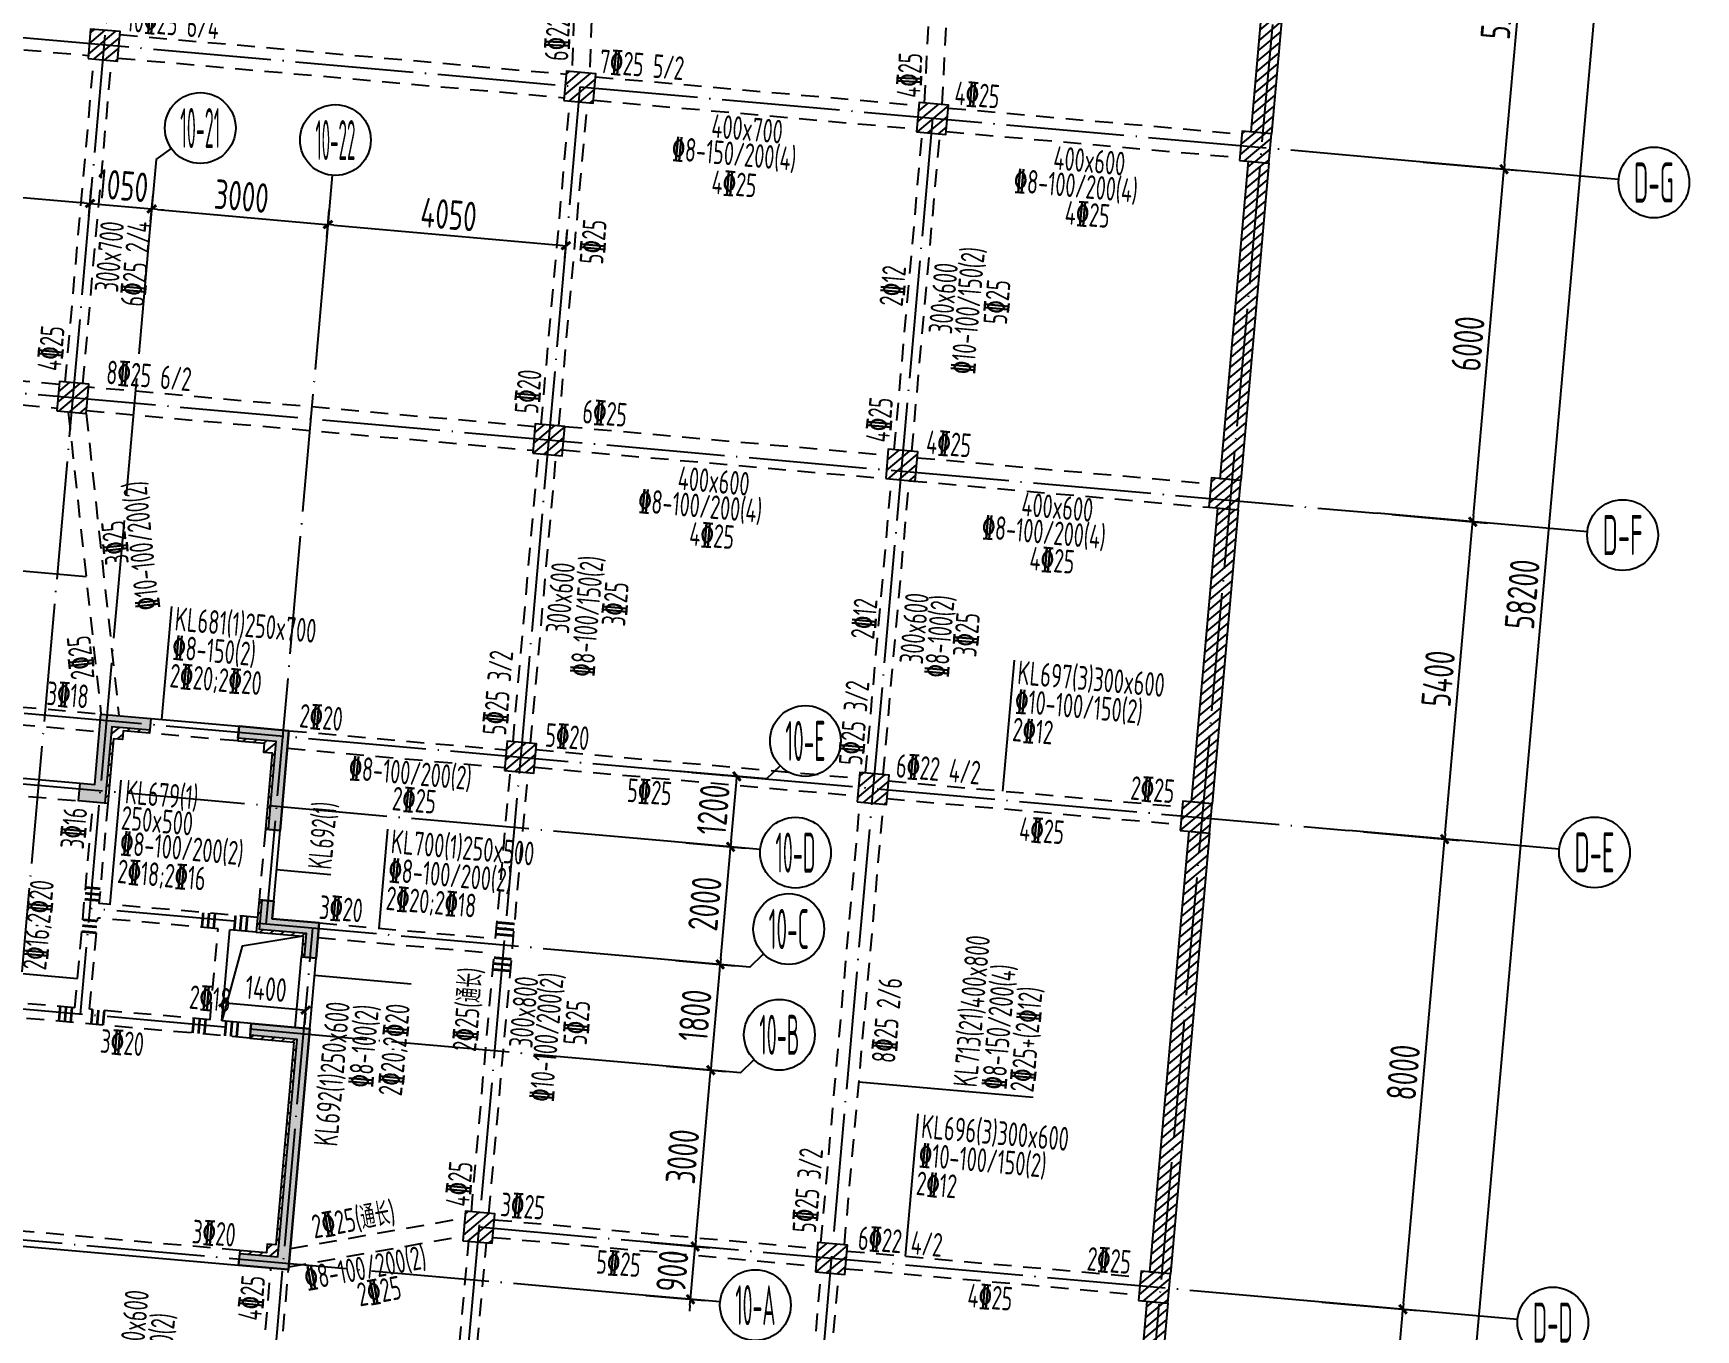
# Model space of a CAD drawing. Header units: millimetres. Extents: x 64473 to 386235, y 427387 to 703525.
# Drawn here: x 343792 to 371978, y 497451 to 519427 of the extents above; entities that cross this region are included whole.
import ezdxf
from ezdxf.enums import TextEntityAlignment as Align

# ---------------------------------------------------------------- set-up
doc = ezdxf.new("R2010")
doc.units = ezdxf.units.MM
doc.header["$LTSCALE"] = 100
doc.header["$PDMODE"] = 35
doc.header["$PDSIZE"] = 200
doc.linetypes.add('3', pattern=[5, 3, -2])
doc.linetypes.add('DOTE', pattern=[2.42, 2, -0.2, 0.02, -0.2])
for name, color, linetype in [('B-DIM', 1, 'Continuous'), ('B-TEXT', 7, 'Continuous'), ('B-开洞', 7, 'Continuous'), ('COLU', 7, 'Continuous'), ('colu-1层', 6, 'Continuous'), ('h填实-1层', 254, 'Continuous'), ('h斜线-1层', 7, 'Continuous'), ('h斜线-墙', 7, 'Continuous'), ('h斜线-柱', 7, 'Continuous'), ('L-AXIS', 3, 'Continuous'), ('L-dote', 253, 'DOTE'), ('L-箍筋', 1, 'Continuous'), ('WALL', 3, 'Continuous'), ('wall-主楼', 2, 'Continuous'), ('垂直标注', 31, 'Continuous'), ('垂直钢筋', 27, 'Continuous'), ('梁', 4, 'Continuous'), ('梁虚线', 4, '3'), ('水平标注', 2, 'Continuous'), ('水平钢筋', 30, 'Continuous')]:
    doc.layers.add(name, color=color, linetype=linetype)
doc.styles.add('_TCH_AXIS', font='tssdeng.shx', dxfattribs={"width": 0.7, "bigfont": 'tssdchn.shx'})
doc.styles.add('COMPLEX', font='tssdeng.shx', dxfattribs={"width": 0.7, "bigfont": 'tssdchn.shx'})
doc.styles.get("Standard").update_dxf_attribs({"font": 'tssdeng.shx', "width": 0.7, "bigfont": 'tssdchn.shx'})
doc.styles.add('TSSD_Dimension', font='Tssdeng.shx', dxfattribs={"width": 0.7, "bigfont": 'tssdchn.shx'})
doc.dimstyles.new('TSSD_100_100$0', dxfattribs={"dimtxt": 300, "dimasz": 100, "dimexe": 250, "dimexo": 250, "dimgap": 100, "dimtad": 1, "dimdec": 0, "dimzin": 0, "dimdsep": 46, "dimtxsty": 'TSSD_Dimension', "dimblk": '_tsdbk', "dimblk1": '_tsdbk', "dimblk2": '_tsdbk', "dimsah": 1, "dimcen": 0, "dimclrt": 7, "dimadec": 0, "dimazin": 0, "dimtfac": 1, "dimtdec": 0, "dimtix": 1, "dimtmove": 2, "dimatfit": 3, "dimldrblk": '_tsdbk', "dimfxl": 1, "dimtolj": 1, "dimtzin": 0, "dimarcsym": 0})
pattern_1 = [(39.931646, (-467527.32, -323147.44), (-81.517904, 97.384965), [])]
pattern_2 = [(39.931646, (8572.51, -7581.39), (-81.517904, 97.384965), [])]
pattern_3 = [(39.931646, (-26488.48, 19437.42), (-81.517904, 97.384965), [])]

# ---------------------------------------------------------------- blocks, each defined once
blk = doc.blocks.new('_tsdbk')
blk.add_line((-1, 0), (0, 0))
at = {"const_width": 0.5}
blk.add_lwpolyline([(-0.7, -0.7), (0.7, 0.7)], dxfattribs=at)
blk = doc.blocks.new('*D4')
at = {"layer": 'B-DIM', "color": 0, "lineweight": -2}
for p, q in [((347011, 502940), (346994, 502745)), ((347115, 502985), (348311, 502879)), ((348405, 502816), (348388, 502621))]:
    blk.add_line(p, q, dxfattribs=at)
at = {"layer": 'Defpoints', "color": 0}
for p in [(347033, 503189), (348410, 502870), (348427, 503065)]:
    blk.add_point(p, dxfattribs=at)
at = {"layer": 'B-DIM', "color": 0, "lineweight": -2, "xscale": 100, "yscale": 100, "zscale": 100}
for p, rotation in [((347016, 502994), 174.9316457867104), ((348410, 502870), 354.9316457867104)]:
    blk.add_blockref('_tsdbk', p, dxfattribs=dict(at, rotation=rotation))
at = {"layer": 'B-DIM', "color": 7, "insert": (347739, 503231), "char_height": 400, "attachment_point": 5, "rotation": 354.9316, "style": 'TSSD_Dimension'}
blk.add_mtext('\\A1;1400', dxfattribs=at)
blk = doc.blocks.new('*D479')
at = {"layer": 'Defpoints', "color": 0}
for p in [(367105, 517266), (368728, 517122), (366575, 511290)]:
    blk.add_point(p, dxfattribs=at)
at = {"layer": 'L-AXIS', "color": 0, "lineweight": -2}
for p, q in [((367354, 517244), (368977, 517100)), ((368207, 511245), (368719, 517023)), ((366824, 511268), (368447, 511124))]:
    blk.add_line(p, q, dxfattribs=at)
at = {"layer": 'L-AXIS', "color": 0, "lineweight": -2, "xscale": 100, "yscale": 100, "zscale": 100}
for p, rotation in [((368728, 517122), 84.93164578942289), ((368198, 511146), 264.9316457894229)]:
    blk.add_blockref('_tsdbk', p, dxfattribs=dict(at, rotation=rotation))
at = {"layer": 'L-AXIS', "color": 7, "insert": (368114, 514165), "char_height": 500, "attachment_point": 5, "rotation": 84.9316, "style": 'TSSD_Dimension'}
blk.add_mtext('\\A1;6000', dxfattribs=at)
blk = doc.blocks.new('*D480')
at = {"layer": 'Defpoints', "color": 0}
for p in [(369044, 539130), (371956, 538872), (363903, 481158)]:
    blk.add_point(p, dxfattribs=at)
at = {"layer": 'L-AXIS', "color": 0, "lineweight": -2}
for p, q in [((369293, 539108), (372205, 538850)), ((366823, 480999), (371947, 538772)), ((364152, 481136), (367063, 480878))]:
    blk.add_line(p, q, dxfattribs=at)
at = {"layer": 'L-AXIS', "color": 0, "lineweight": -2, "xscale": 100, "yscale": 100, "zscale": 100}
for p, rotation in [((371956, 538872), 84.93164578942289), ((366814, 480900), 264.9316457894229)]:
    blk.add_blockref('_tsdbk', p, dxfattribs=dict(at, rotation=rotation))
at = {"layer": 'L-AXIS', "color": 7, "insert": (369036, 509917), "char_height": 500, "attachment_point": 5, "rotation": 84.9316, "style": 'TSSD_Dimension'}
blk.add_mtext('\\A1;58200', dxfattribs=at)
blk = doc.blocks.new('*D481')
at = {"layer": 'Defpoints', "color": 0}
for p in [(366575, 511290), (368198, 511146), (366098, 505911)]:
    blk.add_point(p, dxfattribs=at)
at = {"layer": 'L-AXIS', "color": 0, "lineweight": -2}
for p, q in [((366824, 511268), (368447, 511124)), ((367730, 505866), (368189, 511046)), ((366347, 505889), (367970, 505745))]:
    blk.add_line(p, q, dxfattribs=at)
at = {"layer": 'L-AXIS', "color": 0, "lineweight": -2, "xscale": 100, "yscale": 100, "zscale": 100}
for p, rotation in [((368198, 511146), 84.93164578942289), ((367721, 505767), 264.9316457894229)]:
    blk.add_blockref('_tsdbk', p, dxfattribs=dict(at, rotation=rotation))
at = {"layer": 'L-AXIS', "color": 7, "insert": (367611, 508487), "char_height": 500, "attachment_point": 5, "rotation": 84.9316, "style": 'TSSD_Dimension'}
blk.add_mtext('\\A1;5400', dxfattribs=at)
blk = doc.blocks.new('*D482')
at = {"layer": 'Defpoints', "color": 0}
for p in [(366098, 505911), (367721, 505767), (365391, 497942)]:
    blk.add_point(p, dxfattribs=at)
at = {"layer": 'L-AXIS', "color": 0, "lineweight": -2}
for p, q in [((366347, 505889), (367970, 505745)), ((367023, 497898), (367712, 505667)), ((365640, 497920), (367263, 497776))]:
    blk.add_line(p, q, dxfattribs=at)
at = {"layer": 'L-AXIS', "color": 0, "lineweight": -2, "xscale": 100, "yscale": 100, "zscale": 100}
for p, rotation in [((367721, 505767), 84.93164578942289), ((367014, 497798), 264.9316457894229)]:
    blk.add_blockref('_tsdbk', p, dxfattribs=dict(at, rotation=rotation))
at = {"layer": 'L-AXIS', "color": 7, "insert": (367019, 501813), "char_height": 500, "attachment_point": 5, "rotation": 84.9316, "style": 'TSSD_Dimension'}
blk.add_mtext('\\A1;8000', dxfattribs=at)
blk = doc.blocks.new('*D486')
at = {"layer": 'Defpoints', "color": 0}
for p in [(352822, 515826), (348747, 515722), (352781, 515364)]:
    blk.add_point(p, dxfattribs=at)
at = {"layer": 'L-AXIS', "color": 0, "lineweight": -2}
for p, q in [((348769, 515971), (348810, 516433)), ((348887, 516175), (352722, 515835)), ((352803, 515613), (352844, 516075))]:
    blk.add_line(p, q, dxfattribs=at)
at = {"layer": 'L-AXIS', "color": 0, "lineweight": -2, "xscale": 100, "yscale": 100, "zscale": 100}
for p, rotation in [((348788, 516184), 174.9316457827937), ((352822, 515826), 354.9316457827936)]:
    blk.add_blockref('_tsdbk', p, dxfattribs=dict(at, rotation=rotation))
at = {"layer": 'L-AXIS', "color": 7, "insert": (350836, 516353), "char_height": 500, "attachment_point": 5, "rotation": 354.9316, "style": 'TSSD_Dimension'}
blk.add_mtext('\\A1;4050', dxfattribs=at)
blk = doc.blocks.new('*D487')
at = {"layer": 'Defpoints', "color": 0}
for p in [(354006, 498952), (355014, 498862), (353926, 498055)]:
    blk.add_point(p, dxfattribs=at)
at = {"layer": 'L-AXIS', "color": 0, "lineweight": -2}
for p, q in [((354255, 498930), (355263, 498840)), ((355023, 498962), (355032, 499062)), ((354935, 497966), (355014, 498862)), ((354175, 498033), (355184, 497944)), ((354926, 497866), (354917, 497767))]:
    blk.add_line(p, q, dxfattribs=at)
at = {"layer": 'L-AXIS', "color": 0, "lineweight": -2, "xscale": 100, "yscale": 100, "zscale": 100}
for p, rotation in [((355014, 498862), 264.9316457894248), ((354935, 497966), 84.93164578942479)]:
    blk.add_blockref('_tsdbk', p, dxfattribs=dict(at, rotation=rotation))
at = {"layer": 'L-AXIS', "color": 7, "insert": (354626, 498445), "char_height": 500, "attachment_point": 5, "rotation": 84.9316, "style": 'TSSD_Dimension'}
blk.add_mtext('\\A1;900', dxfattribs=at)
blk = doc.blocks.new('*D488')
at = {"layer": 'Defpoints', "color": 0}
for p in [(354271, 501940), (355279, 501851), (354006, 498952)]:
    blk.add_point(p, dxfattribs=at)
at = {"layer": 'L-AXIS', "color": 0, "lineweight": -2}
for p, q in [((354520, 501918), (355528, 501829)), ((355023, 498962), (355270, 501751)), ((354255, 498930), (355263, 498840))]:
    blk.add_line(p, q, dxfattribs=at)
at = {"layer": 'L-AXIS', "color": 0, "lineweight": -2, "xscale": 100, "yscale": 100, "zscale": 100}
for p, rotation in [((355279, 501851), 84.93164578942479), ((355014, 498862), 264.9316457894248)]:
    blk.add_blockref('_tsdbk', p, dxfattribs=dict(at, rotation=rotation))
at = {"layer": 'L-AXIS', "color": 7, "insert": (354798, 500387), "char_height": 500, "attachment_point": 5, "rotation": 84.9316, "style": 'TSSD_Dimension'}
blk.add_mtext('\\A1;3000', dxfattribs=at)
blk = doc.blocks.new('*D493')
at = {"layer": 'Defpoints', "color": 0}
for p in [(339882, 516508), (344754, 516542), (344713, 516080)]:
    blk.add_point(p, dxfattribs=at)
at = {"layer": 'L-AXIS', "color": 0, "lineweight": -2}
for p, q in [((339904, 516757), (339945, 517219)), ((340022, 516961), (344654, 516550)), ((344735, 516329), (344776, 516791))]:
    blk.add_line(p, q, dxfattribs=at)
at = {"layer": 'L-AXIS', "color": 0, "lineweight": -2, "xscale": 100, "yscale": 100, "zscale": 100}
for p, rotation in [((339923, 516970), 174.9316457827937), ((344754, 516542), 354.9316457827936)]:
    blk.add_blockref('_tsdbk', p, dxfattribs=dict(at, rotation=rotation))
at = {"layer": 'L-AXIS', "color": 7, "insert": (342369, 517104), "char_height": 500, "attachment_point": 5, "rotation": 354.9316, "style": 'TSSD_Dimension'}
blk.add_mtext('\\A1;4850', dxfattribs=at)
blk = doc.blocks.new('_AXISO')
blk.add_circle((0, 0), 0.5)
at = {"layer": 'B-TEXT', "style": 'COMPLEX', "width": 1.450893}
blk.add_attdef('A', text='', height=0.56, dxfattribs=at).set_placement((0.249375, -0.28), (0.749375, -0.28), align=Align.FIT)
blk = doc.blocks.new('*D495')
at = {"layer": 'Defpoints', "color": 0}
for p in [(348788, 516184), (345759, 515987), (348747, 515722)]:
    blk.add_point(p, dxfattribs=at)
at = {"layer": 'L-AXIS', "color": 0, "lineweight": -2}
for p, q in [((345781, 516236), (345822, 516698)), ((345899, 516440), (348688, 516193)), ((348769, 515971), (348810, 516433))]:
    blk.add_line(p, q, dxfattribs=at)
at = {"layer": 'L-AXIS', "color": 0, "lineweight": -2, "xscale": 100, "yscale": 100, "zscale": 100}
for p, rotation in [((345800, 516449), 174.9316457827937), ((348788, 516184), 354.9316457827936)]:
    blk.add_blockref('_tsdbk', p, dxfattribs=dict(at, rotation=rotation))
at = {"layer": 'L-AXIS', "color": 7, "insert": (347325, 516665), "char_height": 500, "attachment_point": 5, "rotation": 354.9316, "style": 'TSSD_Dimension'}
blk.add_mtext('\\A1;3000', dxfattribs=at)
blk = doc.blocks.new('*D496')
at = {"layer": 'Defpoints', "color": 0}
for p in [(345800, 516449), (344713, 516080), (345759, 515987)]:
    blk.add_point(p, dxfattribs=at)
at = {"layer": 'L-AXIS', "color": 0, "lineweight": -2}
for p, q in [((344735, 516329), (344776, 516791)), ((345781, 516236), (345822, 516698)), ((344654, 516550), (344554, 516559)), ((344754, 516542), (345800, 516449)), ((345899, 516440), (345999, 516431))]:
    blk.add_line(p, q, dxfattribs=at)
at = {"layer": 'L-AXIS', "color": 0, "lineweight": -2, "xscale": 100, "yscale": 100, "zscale": 100}
for p, rotation in [((344754, 516542), 354.9316457827936), ((345800, 516449), 174.9316457827937)]:
    blk.add_blockref('_tsdbk', p, dxfattribs=dict(at, rotation=rotation))
at = {"layer": 'L-AXIS', "color": 7, "insert": (345308, 516844), "char_height": 500, "attachment_point": 5, "rotation": 354.9316, "style": 'TSSD_Dimension'}
blk.add_mtext('\\A1;1050', dxfattribs=at)
blk = doc.blocks.new('*D497')
at = {"layer": 'Defpoints', "color": 0}
for p in [(365391, 497942), (367014, 497798), (364927, 492713)]:
    blk.add_point(p, dxfattribs=at)
at = {"layer": 'L-AXIS', "color": 0, "lineweight": -2}
for p, q in [((365640, 497920), (367263, 497776)), ((366559, 492668), (367005, 497698)), ((365176, 492690), (366799, 492546))]:
    blk.add_line(p, q, dxfattribs=at)
at = {"layer": 'L-AXIS', "color": 0, "lineweight": -2, "xscale": 100, "yscale": 100, "zscale": 100}
for p, rotation in [((367014, 497798), 84.93164578942289), ((366550, 492569), 264.9316457894229)]:
    blk.add_blockref('_tsdbk', p, dxfattribs=dict(at, rotation=rotation))
at = {"layer": 'L-AXIS', "color": 7, "insert": (366434, 495214), "char_height": 500, "attachment_point": 5, "rotation": 84.9316, "style": 'TSSD_Dimension'}
blk.add_mtext('\\A1;5250', dxfattribs=at)
blk = doc.blocks.new('*D500')
at = {"layer": 'Defpoints', "color": 0}
for p in [(354607, 505725), (355615, 505636), (354430, 503733)]:
    blk.add_point(p, dxfattribs=at)
at = {"layer": 'L-AXIS', "color": 0, "lineweight": -2}
for p, q in [((354856, 505703), (355864, 505614)), ((355447, 503743), (355606, 505536)), ((354679, 503711), (355687, 503621))]:
    blk.add_line(p, q, dxfattribs=at)
at = {"layer": 'L-AXIS', "color": 0, "lineweight": -2, "xscale": 100, "yscale": 100, "zscale": 100}
for p, rotation in [((355615, 505636), 84.93164578942479), ((355438, 503644), 264.9316457894248)]:
    blk.add_blockref('_tsdbk', p, dxfattribs=dict(at, rotation=rotation))
at = {"layer": 'L-AXIS', "color": 7, "insert": (355178, 504671), "char_height": 500, "attachment_point": 5, "rotation": 84.9316, "style": 'TSSD_Dimension'}
blk.add_mtext('\\A1;2000', dxfattribs=at)
blk = doc.blocks.new('*D501')
at = {"layer": 'Defpoints', "color": 0}
for p in [(354430, 503733), (355438, 503644), (354271, 501940)]:
    blk.add_point(p, dxfattribs=at)
at = {"layer": 'L-AXIS', "color": 0, "lineweight": -2}
for p, q in [((354679, 503711), (355687, 503621)), ((355288, 501950), (355430, 503544)), ((354520, 501918), (355528, 501829))]:
    blk.add_line(p, q, dxfattribs=at)
at = {"layer": 'L-AXIS', "color": 0, "lineweight": -2, "xscale": 100, "yscale": 100, "zscale": 100}
for p, rotation in [((355438, 503644), 84.93164578942479), ((355279, 501851), 264.9316457894248)]:
    blk.add_blockref('_tsdbk', p, dxfattribs=dict(at, rotation=rotation))
at = {"layer": 'L-AXIS', "color": 7, "insert": (355010, 502778), "char_height": 500, "attachment_point": 5, "rotation": 84.9316, "style": 'TSSD_Dimension'}
blk.add_mtext('\\A1;1800', dxfattribs=at)
blk = doc.blocks.new('*D502')
at = {"layer": 'Defpoints', "color": 0}
for p in [(354713, 506921), (355721, 506831), (354607, 505725)]:
    blk.add_point(p, dxfattribs=at)
at = {"layer": 'L-AXIS', "color": 0, "lineweight": -2}
for p, q in [((354962, 506898), (355970, 506809)), ((355624, 505735), (355712, 506731)), ((354856, 505703), (355864, 505614))]:
    blk.add_line(p, q, dxfattribs=at)
at = {"layer": 'L-AXIS', "color": 0, "lineweight": -2, "xscale": 100, "yscale": 100, "zscale": 100}
for p, rotation in [((355721, 506831), 84.93164578942479), ((355615, 505636), 264.9316457894248)]:
    blk.add_blockref('_tsdbk', p, dxfattribs=dict(at, rotation=rotation))
at = {"layer": 'L-AXIS', "color": 7, "insert": (355319, 506264), "char_height": 500, "attachment_point": 5, "rotation": 84.9316, "style": 'TSSD_Dimension'}
blk.add_mtext('\\A1;1200', dxfattribs=at)
blk = doc.blocks.new('*D503')
at = {"layer": 'Defpoints', "color": 0}
for p in [(367573, 522545), (369196, 522401), (367105, 517266)]:
    blk.add_point(p, dxfattribs=at)
at = {"layer": 'L-AXIS', "color": 0, "lineweight": -2}
for p, q in [((367822, 522523), (369445, 522379)), ((368737, 517222), (369188, 522302)), ((367354, 517244), (368977, 517100))]:
    blk.add_line(p, q, dxfattribs=at)
at = {"layer": 'L-AXIS', "color": 0, "lineweight": -2, "xscale": 100, "yscale": 100, "zscale": 100}
for p, rotation in [((369196, 522401), 84.93164578942289), ((368728, 517122), 264.9316457894229)]:
    blk.add_blockref('_tsdbk', p, dxfattribs=dict(at, rotation=rotation))
at = {"layer": 'L-AXIS', "color": 7, "insert": (368614, 519793), "char_height": 500, "attachment_point": 5, "rotation": 84.9316, "style": 'TSSD_Dimension'}
blk.add_mtext('\\A1;5300', dxfattribs=at)

msp = doc.modelspace()

# ---------------------------------------------------------------- hatches: boundary and pattern name
at = {"layer": 'h填实-1层'}
for points in [[(344584.7, 506714.3), (344833.7, 506692.2), (344939.7, 507887.5), (345786.4, 507812.4), (345768.7, 507613.2), (345121.3, 507670.7), (345006.4, 506375.7), (344558.2, 506415.5)], [(347280.5, 507679.9), (348127.2, 507604.8), (347977, 505911.5), (347777.8, 505929.2), (347910.3, 507423.3), (347262.8, 507480.7)], [(347671.8, 504733.8), (347871, 504716.2), (347844.5, 504417.3), (348641.5, 504346.7), (348588.5, 503749), (348389.3, 503766.7), (348424.6, 504165.1), (347627.6, 504235.8)], [(347486.4, 502642), (348482.5, 502553.7), (348120.3, 498469.7), (347273.6, 498544.8), (347291.3, 498744), (347938.8, 498686.6), (348265.6, 502372.1), (347468.8, 502442.8)]]:
    msp.add_hatch(color=256, dxfattribs=at).paths.add_polyline_path(points)
at = {"layer": 'h斜线-1层'}
h = msp.add_hatch(dxfattribs=at)
h.set_pattern_fill('ANSI31', color=256, scale=40, angle=-5.06835, style=0)
h.set_pattern_definition(pattern_3)
h.paths.add_polyline_path([(345768.9, 507613.2), (345121.3, 507670.7), (345006.4, 506375.9), (345056.4, 506371.4), (345153.6, 507467.1), (345303, 507453.9), (345316.2, 507603.3), (345764.5, 507563.5)])
h = msp.add_hatch(dxfattribs=at)
h.set_pattern_fill('ANSI31', color=256, scale=40, angle=-5.06835, style=0)
h.set_pattern_definition(pattern_3)
h.paths.add_polyline_path([(347910.3, 507423.3), (347263, 507480.7), (347258.6, 507431), (347706.8, 507391.3), (347693.6, 507241.8), (347843, 507228.6), (347728.2, 505933.7), (347777.8, 505929.3)])
h = msp.add_hatch(dxfattribs=at)
h.set_pattern_fill('ANSI31', color=256, scale=40, angle=-5.06835, style=0)
h.set_pattern_definition(pattern_3)
h.paths.add_polyline_path([(348424.6, 504165.1), (347627.6, 504235.8), (347671.8, 504734), (347622.1, 504738.4), (347573.6, 504190.5), (348370.4, 504119.8), (348339.5, 503771.2), (348389.3, 503766.8)])
h = msp.add_hatch(dxfattribs=at)
h.set_pattern_fill('ANSI31', color=256, scale=40, angle=-5.06835, style=0)
h.set_pattern_definition(pattern_3)
h.paths.add_polyline_path([(348265.6, 502372.1), (347468.8, 502442.8), (347464.3, 502393.1), (348211.4, 502326.9), (347906.6, 498890.4), (347757.2, 498903.6), (347744, 498754.2), (347295.7, 498794), (347291.3, 498744), (347938.8, 498686.6)])
at = {"layer": 'h斜线-墙'}
h = msp.add_hatch(dxfattribs=at)
h.set_pattern_fill('ANSI31', color=256, scale=40, angle=-5.06835, style=0)
h.set_pattern_definition(pattern_2)
h.paths.add_polyline_path([(365096.3, 523579.4), (365164.3, 521984.6), (364786.4, 517722.8), (364437.7, 517753.7), (364813.7, 521992.7), (364746.6, 523564.5)])
h = msp.add_hatch(dxfattribs=at)
h.set_pattern_fill('ANSI31', color=256, scale=40, angle=-5.06835, style=0)
h.set_pattern_definition(pattern_2)
h.paths.add_polyline_path([(364393.6, 517255.7), (364742.2, 517224.7), (364265.1, 511845.8), (363916.5, 511876.8)])
h = msp.add_hatch(dxfattribs=at)
h.set_pattern_fill('ANSI31', color=256, scale=40, angle=-5.06835, style=0)
h.set_pattern_definition(pattern_2)
h.paths.add_polyline_path([(363872.3, 511378.7), (364221, 511347.8), (363779.2, 506367.4), (363430.6, 506398.3)])
h = msp.add_hatch(dxfattribs=at)
h.set_pattern_fill('ANSI31', color=256, scale=40, angle=-5.06835, style=0)
h.set_pattern_definition(pattern_2)
h.paths.add_polyline_path([(363386.4, 505900.2), (363735.1, 505869.3), (363072.5, 498398.6), (362723.8, 498429.6)])
h = msp.add_hatch(dxfattribs=at)
h.set_pattern_fill('ANSI31', color=256, scale=40, angle=-5.06835, style=0)
h.set_pattern_definition(pattern_2)
h.paths.add_polyline_path([(362679.7, 497931.5), (363028.3, 497900.6), (362586.6, 492920.1), (362238, 492951.1)])
at = {"layer": 'h斜线-柱'}
h = msp.add_hatch(dxfattribs=at)
h.set_pattern_fill('ANSI31', color=256, scale=40, angle=-5.06835, style=0)
h.set_pattern_definition(pattern_1)
h.paths.add_polyline_path([(344720.8, 519000.4), (345218.8, 518956.3), (345263, 519454.3), (344764.9, 519498.5)])
h = msp.add_hatch(dxfattribs=at)
h.set_pattern_fill('ANSI31', color=256, scale=40, angle=-5.06835, style=0)
h.set_pattern_definition(pattern_1)
h.paths.add_polyline_path([(352789.1, 518284.9), (353287.2, 518240.7), (353331.3, 518738.7), (352833.3, 518782.9)])
h = msp.add_hatch(dxfattribs=at)
h.set_pattern_fill('ANSI31', color=256, scale=40, angle=-5.06835, style=0)
h.set_pattern_definition(pattern_1)
h.paths.add_polyline_path([(358765.6, 517754.8), (359263.7, 517710.6), (359307.9, 518208.7), (358809.8, 518252.8)])
h = msp.add_hatch(dxfattribs=at)
h.set_pattern_fill('ANSI31', color=256, scale=40, angle=-5.06835, style=0)
h.set_pattern_definition(pattern_1)
h.paths.add_polyline_path([(364244.1, 517268.9), (364742.2, 517224.7), (364786.4, 517722.8), (364288.3, 517766.9)])
h = msp.add_hatch(dxfattribs=at)
h.set_pattern_fill('ANSI31', color=256, scale=40, angle=-5.06835, style=0)
h.set_pattern_definition(pattern_1)
h.paths.add_polyline_path([(344190.7, 513023.9), (344688.8, 512979.7), (344732.9, 513477.8), (344234.9, 513522)])
h = msp.add_hatch(dxfattribs=at)
h.set_pattern_fill('ANSI31', color=256, scale=40, angle=-5.06835, style=0)
h.set_pattern_definition(pattern_1)
h.paths.add_polyline_path([(352259, 512308.3), (352757.1, 512264.1), (352801.3, 512762.2), (352303.2, 512806.4)])
h = msp.add_hatch(dxfattribs=at)
h.set_pattern_fill('ANSI31', color=256, scale=40, angle=-5.06835, style=0)
h.set_pattern_definition(pattern_1)
h.paths.add_polyline_path([(358244.4, 511877.9), (358742.5, 511833.7), (358786.6, 512331.7), (358288.6, 512375.9)])
h = msp.add_hatch(dxfattribs=at)
h.set_pattern_fill('ANSI31', color=256, scale=40, angle=-5.06835, style=0)
h.set_pattern_definition(pattern_1)
h.paths.add_polyline_path([(363722.9, 511392), (364221, 511347.8), (364265.1, 511845.8), (363767.1, 511890)])
h = msp.add_hatch(dxfattribs=at)
h.set_pattern_fill('ANSI31', color=256, scale=40, angle=-5.06835, style=0)
h.set_pattern_definition(pattern_1)
h.paths.add_polyline_path([(351782, 506929.4), (352280, 506885.3), (352324.2, 507383.3), (351826.2, 507427.5)])
h = msp.add_hatch(dxfattribs=at)
h.set_pattern_fill('ANSI31', color=256, scale=40, angle=-5.06835, style=0)
h.set_pattern_definition(pattern_1)
h.paths.add_polyline_path([(357758.5, 506399.4), (358256.6, 506355.2), (358300.7, 506853.2), (357802.7, 506897.4)])
h = msp.add_hatch(dxfattribs=at)
h.set_pattern_fill('ANSI31', color=256, scale=40, angle=-5.06835, style=0)
h.set_pattern_definition(pattern_1)
h.paths.add_polyline_path([(363237, 505913.5), (363735.1, 505869.3), (363779.2, 506367.4), (363281.2, 506411.5)])
h = msp.add_hatch(dxfattribs=at)
h.set_pattern_fill('ANSI31', color=256, scale=40, angle=-5.06835, style=0)
h.set_pattern_definition(pattern_1)
h.paths.add_polyline_path([(351075.2, 498960.7), (351573.3, 498916.5), (351617.4, 499414.6), (351119.4, 499458.8)])
h = msp.add_hatch(dxfattribs=at)
h.set_pattern_fill('ANSI31', color=256, scale=40, angle=-5.06835, style=0)
h.set_pattern_definition(pattern_1)
h.paths.add_polyline_path([(357051.8, 498430.7), (357549.8, 498386.5), (357594, 498884.5), (357095.9, 498928.7)])
h = msp.add_hatch(dxfattribs=at)
h.set_pattern_fill('ANSI31', color=256, scale=40, angle=-5.06835, style=0)
h.set_pattern_definition(pattern_1)
h.paths.add_polyline_path([(362530.3, 497944.8), (363028.3, 497900.6), (363072.5, 498398.6), (362574.4, 498442.8)])

# ---------------------------------------------------------------- linework, layer by layer
at = {"layer": 'B-开洞'}
msp.add_lwpolyline([(348370.4, 504119.8), (347334.5, 503953.9), (346988.4, 502686.3)], dxfattribs=at)
at = {"layer": 'COLU'}
for points in [[(344720.8, 519000.4), (345218.8, 518956.3), (345263, 519454.3), (344764.9, 519498.5)], [(352789.1, 518284.9), (353287.2, 518240.7), (353331.3, 518738.7), (352833.3, 518782.9)], [(358765.6, 517754.8), (359263.7, 517710.6), (359307.9, 518208.7), (358809.8, 518252.8)], [(364244.1, 517268.9), (364742.2, 517224.7), (364786.4, 517722.8), (364288.3, 517766.9)], [(344190.7, 513023.9), (344688.8, 512979.7), (344732.9, 513477.8), (344234.9, 513522)], [(352259, 512308.3), (352757.1, 512264.1), (352801.3, 512762.2), (352303.2, 512806.4)], [(358244.4, 511877.9), (358742.5, 511833.7), (358786.6, 512331.7), (358288.6, 512375.9)], [(363722.9, 511392), (364221, 511347.8), (364265.1, 511845.8), (363767.1, 511890)], [(351782, 506929.4), (352280, 506885.3), (352324.2, 507383.3), (351826.2, 507427.5)], [(357758.5, 506399.4), (358256.6, 506355.2), (358300.7, 506853.2), (357802.7, 506897.4)], [(363237, 505913.5), (363735.1, 505869.3), (363779.2, 506367.4), (363281.2, 506411.5)], [(351075.2, 498960.7), (351573.3, 498916.5), (351617.4, 499414.6), (351119.4, 499458.8)], [(357051.8, 498430.7), (357549.8, 498386.5), (357594, 498884.5), (357095.9, 498928.7)], [(362530.3, 497944.8), (363028.3, 497900.6), (363072.5, 498398.6), (362574.4, 498442.8)]]:
    msp.add_lwpolyline(points, close=True, dxfattribs=at)
at = {"layer": 'colu-1层'}
for points in [[(344584.7, 506714.3), (344833.7, 506692.2), (344939.7, 507887.5), (345786.4, 507812.4), (345768.7, 507613.2), (345121.3, 507670.7), (345006.4, 506375.7), (344558.2, 506415.5)], [(347280.5, 507679.9), (348127.2, 507604.8), (347977, 505911.5), (347777.8, 505929.2), (347910.3, 507423.3), (347262.8, 507480.7)], [(347671.8, 504733.8), (347871, 504716.2), (347844.5, 504417.3), (348641.5, 504346.7), (348588.5, 503749), (348389.3, 503766.7), (348424.6, 504165.1), (347627.6, 504235.8)], [(347486.4, 502642), (348482.5, 502553.7), (348120.3, 498469.7), (347273.6, 498544.8), (347291.3, 498744), (347938.8, 498686.6), (348265.6, 502372.1), (347468.8, 502442.8)]]:
    msp.add_lwpolyline(points, close=True, dxfattribs=at)
at = {"layer": 'L-AXIS'}
for p, q in [((345873.7, 517284.2), (345758.6, 515986.9)), ((345873.7, 517284.2), (346135.7, 517471.3)), ((370670.5, 516949.9), (367105.1, 517266.1)), ((348861.9, 517019.1), (348746.9, 515721.9)), ((370140.4, 510973.4), (366575, 511289.6)), ((356223.1, 506786.5), (354712.6, 506920.5)), ((356223.1, 506786.5), (356453.4, 507011.5)), ((356117.1, 505591.2), (354606.6, 505725.2)), ((369663.4, 505594.5), (366098, 505910.7)), ((355940.4, 503599), (354429.9, 503733)), ((355940.4, 503599), (356170.7, 503824)), ((355781.3, 501806.1), (356011.6, 502031.1)), ((355781.3, 501806.1), (354270.9, 501940)), ((355436.8, 497921.3), (353926.3, 498055.3)), ((368956.6, 497625.8), (365391.2, 497942))]:
    msp.add_line(p, q, dxfattribs=at)
at = {"layer": 'L-dote', "ltscale": 10}
for p, q in [((346931, 541091.6), (341495.1, 479800.7)), ((367105.1, 517266.1), (289360.3, 524161.4)), ((365014.1, 521988.1), (361118.1, 478060.3)), ((353060.2, 518511.8), (349563.4, 479085.1)), ((288431.8, 518220.2), (366575, 511289.6)), ((359036.8, 517981.7), (355540, 478555.1)), ((345758.6, 515986.9), (344588.9, 502798.7)), ((348746.9, 515721.9), (347736.2, 504326.7)), ((271320, 514316.7), (366098, 505910.7)), ((354606.6, 505725.2), (294614.2, 511046)), ((354270.9, 501940), (294278.5, 507260.8)), ((354429.9, 503733), (344748, 504591.7)), ((347413.7, 491634.6), (348533.1, 504256)), ((353926.3, 498055.3), (304201.6, 502465.4)), ((365391.2, 497942), (351346.3, 499187.7))]:
    msp.add_line(p, q, dxfattribs=at)
at = {"layer": 'L-箍筋', "const_width": 44.9}
for points in [[(344670.3, 504848.6), (344919.4, 504826.5)], [(344679.2, 504948.2), (344928.2, 504926.1)], [(344661.5, 504749), (344910.5, 504726.9)], [(346673.7, 504521.3), (346651.6, 504272.3)], [(346773.3, 504512.5), (346751.2, 504263.5)], [(344621.7, 504300.8), (344870.8, 504278.7)], [(344630.6, 504400.4), (344879.6, 504378.3)], [(346872.9, 504503.6), (346850.8, 504254.6)], [(347221.5, 504472.7), (347199.4, 504223.7)], [(347321.1, 504463.9), (347299, 504214.9)], [(347420.7, 504455.1), (347398.6, 504206)], [(351645.2, 504255.8), (351944.1, 504229.3)], [(351654.1, 504355.4), (351952.9, 504328.9)], [(344612.9, 504201.2), (344862, 504179.1)], [(351636.4, 504156.2), (351935.2, 504129.7)], [(351601.1, 503757.8), (351899.9, 503731.3)], [(351583.4, 503558.6), (351882.2, 503532.1)], [(351592.2, 503658.2), (351891.1, 503631.7)], [(344249.1, 502929.3), (344227, 502680.3)], [(344348.7, 502920.4), (344326.7, 502671.4)], [(344448.4, 502911.6), (344426.3, 502662.6)], [(344797, 502880.7), (344774.9, 502631.7)], [(344896.6, 502871.9), (344874.5, 502622.8)], [(344996.2, 502863), (344974.1, 502614)], [(346515.3, 502728.3), (346493.2, 502479.3)], [(346614.9, 502719.5), (346592.8, 502470.4)], [(346714.5, 502710.6), (346692.4, 502461.6)], [(347063.1, 502679.7), (347041, 502430.7)], [(347162.7, 502670.9), (347140.6, 502421.8)], [(347262.3, 502662), (347240.2, 502413)]]:
    msp.add_lwpolyline(points, dxfattribs=at)
at = {"layer": 'WALL'}
for points in [[(365096.3, 523579.4), (365164.3, 521984.6), (364786.4, 517722.8), (364437.7, 517753.7), (364813.7, 521992.7), (364746.6, 523564.5)], [(364393.6, 517255.7), (364742.2, 517224.7), (364265.1, 511845.8), (363916.5, 511876.8)], [(363872.3, 511378.7), (364221, 511347.8), (363779.2, 506367.4), (363430.6, 506398.3)], [(363386.4, 505900.2), (363735.1, 505869.3), (363072.5, 498398.6), (362723.8, 498429.6)], [(362679.7, 497931.5), (363028.3, 497900.6), (362586.6, 492920.1), (362238, 492951.1)]]:
    msp.add_lwpolyline(points, close=True, dxfattribs=at)
at = {"layer": 'wall-主楼'}
for points in [[(344939.9, 507887.6), (345786.6, 507812.5), (345764.5, 507563.5), (345316.2, 507603.3), (345303, 507453.9), (345153.6, 507467.1), (345056.4, 506371.4), (344558.3, 506415.6), (344584.8, 506714.4), (344833.9, 506692.3)], [(347258.6, 507431), (347706.8, 507391.3), (347693.6, 507241.8), (347843, 507228.6), (347728.2, 505933.7), (347977.2, 505911.6), (348127.4, 507604.9), (347280.7, 507680)], [(348370.4, 504119.8), (348339.5, 503771.2), (348588.5, 503749.1), (348641.5, 504346.8), (347844.7, 504417.5), (347871.2, 504716.3), (347622.1, 504738.4), (347573.6, 504190.5)], [(348120.3, 498469.8), (348482.5, 502553.8), (347486.4, 502642.2), (347464.3, 502393.1), (348211.4, 502326.9), (347906.6, 498890.4), (347757.2, 498903.6), (347744, 498754.2), (347295.7, 498794), (347273.6, 498544.9)]]:
    msp.add_lwpolyline(points, close=True, dxfattribs=at)
at = {"layer": '垂直标注'}
for p, q in [((344687.6, 510211.4), (342336.9, 510421.8)), ((348837.8, 505163.3), (347918.1, 505244.9)), ((342637.2, 503576.1), (344542.5, 503407.1)), ((350199.5, 503310.8), (348562.5, 503456)), ((360742.8, 501386), (357788.9, 501648))]:
    msp.add_line(p, q, dxfattribs=at)
at = {"layer": '梁'}
for p, q in [((345786.5, 507812.6), (347280.7, 507680)), ((339753.8, 507142.9), (344584.8, 506714.4)), ((347871.2, 504716.3), (347977.2, 505911.6)), ((346988.4, 502686.3), (347125.3, 504230.3)), ((347573.6, 504190.5), (347125.3, 504230.3)), ((348233.5, 502575.9), (348339.5, 503771.2)), ((348482.5, 502553.8), (348588.5, 503749.1)), ((347486.4, 502642.2), (346988.4, 502686.3)), ((342143.8, 498999.9), (347273.6, 498544.9))]:
    msp.add_line(p, q, dxfattribs=at)
at = {"layer": '梁虚线'}
for p, q in [((353112.9, 523677.3), (352923.1, 518774.9)), ((353412.1, 523650.8), (353222.3, 518748.4)), ((358900.8, 518244.6), (359176.7, 523328.1)), ((359199.8, 518218.4), (359477.8, 523338.6)), ((337155.1, 519721.6), (344725.4, 519050.2)), ((345258.3, 519404.5), (352828.6, 518733.1)), ((344334.5, 513512.9), (344820.4, 518991.4)), ((344633.3, 513486.8), (345119.2, 518965.3)), ((345223.5, 519006), (352793.8, 518334.6)), ((353326.7, 518688.9), (358805.2, 518203.1)), ((352402.8, 512797.4), (352888.7, 518275.8)), ((352701.7, 512771.2), (353187.6, 518249.7)), ((353291.8, 518290.5), (358770.3, 517804.6)), ((359303.2, 518158.9), (364284.6, 517717.1)), ((358388.2, 512366.9), (358865.2, 517745.8)), ((358687, 512340.8), (359164.1, 517719.6)), ((359268.3, 517760.4), (364249.8, 517318.6)), ((344230.2, 513472.2), (336659.9, 514143.6)), ((336625.1, 513745.1), (344195.4, 513073.7)), ((352298.6, 512756.6), (344728.3, 513428)), ((344384.1, 513006.8), (344939.9, 507887.6)), ((344693.4, 513029.5), (352263.7, 512358.1)), ((344688.8, 512979.7), (345244.6, 507860.6)), ((352801, 512762.2), (358279.4, 512276.3)), ((351925.8, 507418.5), (352358.6, 512299.3)), ((352224.6, 507392.3), (352657.5, 512273.2)), ((352766.1, 512363.7), (358244.6, 511877.9)), ((358777.5, 512232.2), (363757.9, 511790.4)), ((357902.3, 506888.4), (358344, 511868.9)), ((358201.1, 506862.3), (358642.8, 511842.5)), ((358642.8, 511842.5), (363723.1, 511392)), ((339559.9, 508364.8), (344939.9, 507887.6)), ((339533.7, 508065.9), (344913.4, 507588.8)), ((347258.6, 507431), (345764.5, 507563.5)), ((348128.2, 507604.9), (351812.8, 507278.1)), ((348102.1, 507306), (351786.6, 506979.2)), ((352315.2, 507283.7), (357793.7, 506797.8)), ((339727.3, 506844.1), (344558.3, 506415.6)), ((351517.8, 499423.6), (352180.4, 506894.3)), ((351629.8, 504081.7), (351881.6, 506920.4)), ((352289, 506984.9), (357767.5, 506499)), ((358291.7, 506753.6), (363273.2, 506311.8)), ((344498.2, 502907.2), (344807.4, 506393.5)), ((345056.4, 506371.4), (344906.2, 504678.1)), ((357145.7, 498924), (357808.3, 506394.7)), ((357544.2, 498889.2), (358206.8, 506359.9)), ((358265.6, 506454.8), (363247, 506013)), ((347728.2, 505933.7), (347622.1, 504738.4)), ((347595.6, 504439.5), (344906.2, 504678.1)), ((344747.2, 502885.1), (344884.1, 504429)), ((346926.1, 504247.9), (344884.1, 504429)), ((346789.2, 502704), (346926.1, 504247.9)), ((348641.5, 504346.8), (351629.8, 504081.7)), ((348619.5, 504097.8), (351607.7, 503832.7)), ((351219, 499449.7), (351607.7, 503832.7)), ((344498.2, 502907.2), (342804.8, 503057.4)), ((346789.2, 502704), (344747.2, 502885.1)), ((347464.3, 502393.1), (342782.7, 502808.4)), ((347295.7, 498794), (342165.9, 499248.9)), ((348151.9, 498826.1), (351109.3, 499347.5)), ((351608.4, 499315), (357086.9, 498829.1)), ((348124.5, 498516.7), (351082.1, 499038)), ((350755.2, 494220.3), (351174.8, 498951.7)), ((351054, 494194.1), (351473.7, 498925.6)), ((351582.3, 499016.1), (357060.8, 498530.2)), ((357585, 498784.9), (362566.4, 498343.1)), ((347463.7, 494462.2), (347821.4, 498495.1)), ((347762.5, 494435.7), (348120.2, 498469)), ((356709.6, 493441.2), (357151.4, 498421.6)), ((357008.5, 493415), (357450.2, 498395.5)), ((357558.8, 498486.1), (362540.3, 498044.3))]:
    msp.add_line(p, q, dxfattribs=at)
at = {"layer": '水平标注'}
for p, q in [((346134.4, 509711.5), (345964.6, 507796.8)), ((360421.4, 508802.4), (360224.5, 506582.2)), ((345273.9, 506765.2), (345087.4, 504662)), ((349799.7, 505938), (349650.7, 504257.3)), ((358789.5, 501109.8), (358575.6, 498697.1))]:
    msp.add_line(p, q, dxfattribs=at)

# ---------------------------------------------------------------- block references
at = {"layer": 'L-AXIS'}
ref = msp.add_blockref('_AXISO', (346623.9, 517820), dxfattribs=dict(at, xscale=1199.999999999997, yscale=1200, zscale=1200, rotation=359.999645787379))
ref.add_attrib('A', '10-21', dxfattribs={"color": 7, "height": 678.82, "rotation": 359.99965, "style": '_TCH_AXIS', "width": 0.233333}).set_placement((346284.5, 517480.6), (346963.3, 517480.6), align=Align.FIT)
ref = msp.add_blockref('_AXISO', (348914.9, 517616.8), dxfattribs=dict(at, xscale=1199.999999999997, yscale=1200, zscale=1200, rotation=359.999645787379))
ref.add_attrib('A', '10-22', dxfattribs={"color": 7, "height": 678.82, "rotation": 359.99965, "style": '_TCH_AXIS', "width": 0.221053}).set_placement((348575.5, 517277.4), (349254.3, 517277.4), align=Align.FIT)
ref = msp.add_blockref('_AXISO', (371268.1, 516896.9), dxfattribs=dict(at, xscale=1199.999999999997, yscale=1200, zscale=1200, rotation=359.999645787379))
ref.add_attrib('A', 'D-G', dxfattribs={"color": 7, "height": 678.82, "rotation": 359.99965, "style": '_TCH_AXIS', "width": 0.318182}).set_placement((370928.7, 516557.5), (371607.6, 516557.5), align=Align.FIT)
ref = msp.add_blockref('_AXISO', (370738.1, 510920.4), dxfattribs=dict(at, xscale=1199.999999999997, yscale=1200, zscale=1200, rotation=359.999645787379))
ref.add_attrib('A', 'D-F', dxfattribs={"color": 7, "height": 678.82, "rotation": 359.99965, "style": '_TCH_AXIS', "width": 0.328125}).set_placement((370398.7, 510581), (371077.5, 510581), align=Align.FIT)
ref = msp.add_blockref('_AXISO', (356882.6, 507430.8), dxfattribs=dict(at, xscale=1199.999999999997, yscale=1200, zscale=1200, rotation=359.999645787379))
ref.add_attrib('A', '10-E', dxfattribs={"color": 7, "height": 678.82, "rotation": 359.99965, "style": '_TCH_AXIS', "width": 0.272727}).set_placement((356543.1, 507091.4), (357222, 507091.4), align=Align.FIT)
ref = msp.add_blockref('_AXISO', (356714.7, 505538.2), dxfattribs=dict(at, xscale=1199.999999999997, yscale=1200, zscale=1200, rotation=359.999645787379))
ref.add_attrib('A', '10-D', dxfattribs={"color": 7, "height": 678.82, "rotation": 359.99965, "style": '_TCH_AXIS', "width": 0.269231}).set_placement((356375.3, 505198.8), (357054.1, 505198.8), align=Align.FIT)
ref = msp.add_blockref('_AXISO', (370261, 505541.5), dxfattribs=dict(at, xscale=1199.999999999997, yscale=1200, zscale=1200, rotation=359.999645787379))
ref.add_attrib('A', 'D-E', dxfattribs={"color": 7, "height": 678.82, "rotation": 359.99965, "style": '_TCH_AXIS', "width": 0.328125}).set_placement((369921.6, 505202.1), (370600.4, 505202.1), align=Align.FIT)
ref = msp.add_blockref('_AXISO', (356599.9, 504243.3), dxfattribs=dict(at, xscale=1199.999999999997, yscale=1200, zscale=1200, rotation=359.999645787379))
ref.add_attrib('A', '10-C', dxfattribs={"color": 7, "height": 678.82, "rotation": 359.99965, "style": '_TCH_AXIS', "width": 0.276316}).set_placement((356260.4, 503903.9), (356939.3, 503903.9), align=Align.FIT)
ref = msp.add_blockref('_AXISO', (356440.8, 502450.3), dxfattribs=dict(at, xscale=1199.999999999997, yscale=1200, zscale=1200, rotation=359.999645787379))
ref.add_attrib('A', '10-B', dxfattribs={"color": 7, "height": 678.82, "rotation": 359.99965, "style": '_TCH_AXIS', "width": 0.269231}).set_placement((356101.4, 502110.9), (356780.2, 502110.9), align=Align.FIT)
ref = msp.add_blockref('_AXISO', (356034.5, 497868.3), dxfattribs=dict(at, xscale=1199.999999999997, yscale=1200, zscale=1200, rotation=359.999645787379))
ref.add_attrib('A', '10-A', dxfattribs={"color": 7, "height": 678.82, "rotation": 359.99965, "style": '_TCH_AXIS', "width": 0.265823}).set_placement((355695, 497528.9), (356373.9, 497528.9), align=Align.FIT)
ref = msp.add_blockref('_AXISO', (369554.3, 497572.8), dxfattribs=dict(at, xscale=1199.999999999997, yscale=1200, zscale=1200, rotation=359.999645787379))
ref.add_attrib('A', 'D-D', dxfattribs={"color": 7, "height": 678.82, "rotation": 359.99965, "style": '_TCH_AXIS', "width": 0.323077}).set_placement((369214.9, 497233.4), (369893.7, 497233.4), align=Align.FIT)

# ---------------------------------------------------------------- texts
at = {"layer": '垂直标注'}
for s, height, rotation, width, p in [('KL692(1)', 403, 84.93141, 0.6, (348845, 505243.6)), ('2%%13216;2%%13320', 401, 84.93191, 0.65, (344009.1, 503535.3)), ('KL713(21)400x800', 403, 84.93136, 0.65, (359788.9, 501551.3)), ('%%1328-150/200(4)', 402, 84.93136, 0.65, (360269.4, 501508.7)), ('2%%13325+(2%%13212)', 401, 84.93136, 0.65, (360749.9, 501466.1)), ('KL692(1)250x600', 403, 84.93186, 0.65, (348946.1, 500549.1)), ('%%1328-100(2)', 402, 84.93186, 0.65, (349531.9, 501540.5)), ('2%%13320;2%%13320', 401, 84.93186, 0.65, (350041, 501402.9)), ('KL690(1)300x600', 403, 84.93168, 0.65, (345538.7, 495668.1)), ('%%1328-100/200(2)', 402, 84.93168, 0.65, (346019.2, 495625.5))]:
    msp.add_text(s, height=height, rotation=rotation, dxfattribs=dict(at, width=width)).set_placement(p)
at = {"layer": '垂直钢筋', "color": 0, "width": 0.65}
for s, rotation, p in [('6%%13322 4/2', 87.13012, (352858.7, 518950.1)), ('4%%13325', 86.89316, (358826.9, 518326.2)), ('300x700', 84.93155, (345229.2, 515026.5)), ('6%%13325 2/4', 84.93155, (345666.5, 514782.8)), ('5%%13325', 84.93219, (353450.1, 515500)), ('%%13210-100/150(2)', 84.93165, (359741, 513633.5)), ('2%%13212', 84.93165, (358531.7, 514786.2)), ('300x600', 84.93156, (359365.9, 514317)), ('5%%13325', 84.93152, (360296.9, 514479)), ('4%%13325', 84.93155, (344258.3, 513692.9)), ('5%%13320', 84.93156, (352349.3, 512966)), ('4%%13325', 84.93156, (358303.6, 512480.1)), ('%%13210-100/200(2)', 95.93524, (345931.6, 509670.7)), ('3%%13325', 95.93524, (345413.5, 510440)), ('%%1328-100/150(2)', 84.9314, (353286.6, 508506.6)), ('300x600', 84.9314, (352874.4, 509237.6)), ('3%%13325', 84.93219, (353824.6, 509364.1)), ('300x600', 84.93141, (358873.3, 508722)), ('%%1328-100(2)', 84.93141, (359294.5, 508490.4)), ('2%%13212', 84.93165, (358047.8, 509144.4)), ('3%%13325', 84.93152, (359778.9, 508842.6)), ('2%%13325', 95.93524, (344831.2, 508495.7)), ('5%%13325 3/2', 84.9314, (351806, 507516.7)), ('5%%13325 3/2', 84.93141, (357844.3, 507005.2)), ('3%%13316', 84.93193, (344647.3, 505587.8)), ('2%%13325(通长)', 84.93219, (351295.5, 502154.2)), ('300x800', 84.93152, (352252.8, 502214.8)), ('%%13210-100/200(2)', 84.93152, (352595.8, 501299.9)), ('8%%13325 2/6', 84.93152, (358400.9, 501961)), ('5%%13325', 84.93219, (353172.4, 502264.1)), ('5%%13325 3/2', 84.93152, (357058.9, 499081.3)), ('4%%13325', 84.93219, (351179.2, 499527.6)), ('4%%13325', 84.93168, (347658.4, 497595.2))]:
    msp.add_text(s, height=400, rotation=rotation, dxfattribs=at).set_placement(p)
at = {"layer": '水平标注', "width": 0.65}
for s, height, rotation, p in [('KL681(1)250x700', 403, 354.93153, (346179, 509304)), ('%%1328-150(2)', 402, 354.93153, (346136.4, 508823.5)), ('KL697(3)300x600', 403, 354.93169, (360466.1, 508393.9)), ('2%%13320;2%%13320', 401, 354.93153, (346093.7, 508343)), ('%%13210-100/150(2)', 402, 354.93169, (360423.3, 507912.2)), ('2%%13212', 401, 354.93169, (360380.6, 507430.5)), ('KL679(1)', 403, 354.93176, (345337.2, 506372.5)), ('250x500', 402, 354.93176, (345271.2, 505931.4)), ('%%1328-100/200(2)', 402, 354.93176, (345250.7, 505507.4)), ('KL700(1)250x500', 403, 354.93165, (349844.3, 505530.5)), ('2%%13318;2%%13316', 401, 354.93176, (345208, 505025.7)), ('%%1328-100/200(2)', 402, 354.93165, (349801.7, 505050)), ('2%%13320;2%%13318', 401, 354.93165, (349759.1, 504569.5)), ('KL696(3)300x600', 403, 354.93169, (358834.2, 500701.3)), ('%%13210-100/150(2)', 402, 354.93169, (358791.5, 500219.6)), ('2%%13212', 401, 354.93169, (358748.8, 499737.8))]:
    msp.add_text(s, height=height, rotation=rotation, dxfattribs=at).set_placement(p)
at = {"layer": '水平钢筋', "color": 0, "width": 0.65}
for s, rotation, p in [('10%%13325 6/4', 354.93173, (345361.2, 519461.9)), ('7%%13325 5/2', 354.93169, (353380.8, 518755.7)), ('4%%13325', 354.93161, (359400.1, 518216.3)), ('400x700', 354.93169, (355276.8, 517660)), ('%%1328-150/200(4)', 354.93169, (354605.3, 517277.9)), ('400x600', 354.93161, (361076.4, 517118.9)), ('4%%13325', 354.93157, (355280.5, 516708)), ('%%1328-100/200(4)', 354.93161, (360405, 516736.7)), ('4%%13325', 354.93157, (361268.7, 516191.2)), ('8%%13325 6/2', 354.93166, (345017.7, 513485.4)), ('6%%13325', 354.93168, (353090.4, 512819.6)), ('4%%13325', 354.93157, (358919.3, 512301.8)), ('400x600', 354.93168, (354707.6, 511691.5)), ('%%1328-100/200(4)', 354.93168, (354036.1, 511309.4)), ('400x600', 354.93157, (360533.4, 511248.8)), ('4%%13325', 354.93157, (354902.2, 510747.2)), ('%%1328-100/200(4)', 354.93157, (359862, 510866.6)), ('4%%13325', 354.93157, (360670.9, 510328.8)), ('3%%13318', 354.93167, (344006.9, 508043.3)), ('2%%13320', 354.93171, (348292.9, 507663.7)), ('5%%13320', 354.9316, (352459.9, 507337.7)), ('%%1328-100/200(2)', 354.93171, (349129.4, 506780.8)), ('6%%13322 4/2', 354.93169, (358406.3, 506816.1)), ('5%%13325', 354.9316, (353847.2, 506400.8)), ('2%%13325', 354.93169, (362383.4, 506439.2)), ('2%%13325', 354.93171, (349864.3, 506259.9)), ('4%%13325', 354.93169, (360496.2, 505743.8)), ('3%%13320', 354.93165, (348626.2, 504418)), ('2%%13318', 354.93191, (346425.3, 502895.1)), ('3%%13320', 354.93167, (344916.4, 502150.1)), ('3%%13325', 354.93161, (351702.1, 499380.1)), ('2%%13325(通长)', 10.41047, (348556.4, 498995.6)), ('3%%13320', 354.9316, (346471.4, 498919.3)), ('6%%13322 4/2', 354.9317, (357762.5, 498810.8)), ('%%1328-100/200(2)', 10.41047, (348431.6, 498119)), ('5%%13325', 354.93161, (353323.9, 498406.8)), ('2%%13325', 354.9317, (361645.3, 498459.3)), ('2%%13325', 10.41047, (349327.2, 497843.5)), ('4%%13325', 354.9317, (359619.3, 497837.4))]:
    msp.add_text(s, height=400, rotation=rotation, dxfattribs=at).set_placement(p)

# ---------------------------------------------------------------- dimensions: what is measured, and where the dimension line sits
at = {"layer": 'B-DIM'}
dim = msp.add_linear_dim(base=(348410.2, 502870.1), p1=(347032.9, 503188.7), p2=(348427.5, 503065), angle=354.93165, dimstyle='TSSD_100_100$0', override={"dimtxt": 400}, dxfattribs=at)
dim.commit()
dim.dimension.update_dxf_attribs({"geometry": '*D4', "text_midpoint": (347739.4, 503230.8)})
at = {"layer": 'L-AXIS'}
for base, p1, p2, angle, picture, middle in [((371955.9, 538872.1), (363902.6, 481157.9), (369044.2, 539130.3), 84.93165, '*D480', (369036.5, 509916.8)), ((369196.4, 522401.5), (367105.1, 517266.1), (367573.3, 522545.4), 84.93165, '*D503', (368613.6, 519792.8)), ((344753.7, 516541.5), (339881.7, 516508.1), (344712.7, 516079.7), 354.93165, '*D493', (342369.1, 517104.4)), ((345799.6, 516448.8), (344712.7, 516079.7), (345758.6, 515986.9), 354.93165, '*D496', (345307.5, 516843.8)), ((368728.2, 517122.2), (366575, 511289.6), (367105.1, 517266.1), 84.93165, '*D479', (368114.5, 514164.8)), ((348787.8, 516183.7), (345758.6, 515986.9), (348746.9, 515721.9), 354.93165, '*D495', (347324.6, 516664.9)), ((352822, 515825.9), (348746.9, 515721.9), (352781, 515364.1), 354.93165, '*D486', (350835.8, 516353.5)), ((368198.1, 511145.7), (366098, 505910.7), (366575, 511289.6), 84.93165, '*D481', (367610.9, 508487.1)), ((355721, 506831.1), (354606.6, 505725.2), (354712.6, 506920.5), 84.93165, '*D502', (355319.4, 506264.3)), ((355615, 505635.7), (354429.9, 503733), (354606.6, 505725.2), 84.93165, '*D500', (355178.1, 504670.6)), ((367721, 505766.8), (365391.2, 497942), (366098, 505910.7), 84.93165, '*D482', (367019, 501813.3)), ((355438.3, 503643.6), (354270.9, 501940), (354429.9, 503733), 84.93165, '*D501', (355010.2, 502778)), ((355279.3, 501850.6), (354005.8, 498951.8), (354270.9, 501940), 84.93165, '*D488', (354798.2, 500387.4)), ((355014.3, 498862.3), (353926.3, 498055.3), (354005.8, 498951.8), 84.93165, '*D487', (354625.9, 498445)), ((367014.3, 497798), (364927.4, 492712.5), (365391.2, 497942), 84.93165, '*D497', (366433.7, 495214.2))]:
    dim = msp.add_linear_dim(base=base, p1=p1, p2=p2, angle=angle, dimstyle='TSSD_100_100$0', override={"dimtxt": 500}, dxfattribs=at)
    dim.commit()
    dim.dimension.update_dxf_attribs({"geometry": picture, "text_midpoint": middle})

doc.saveas('drawing.dxf')
